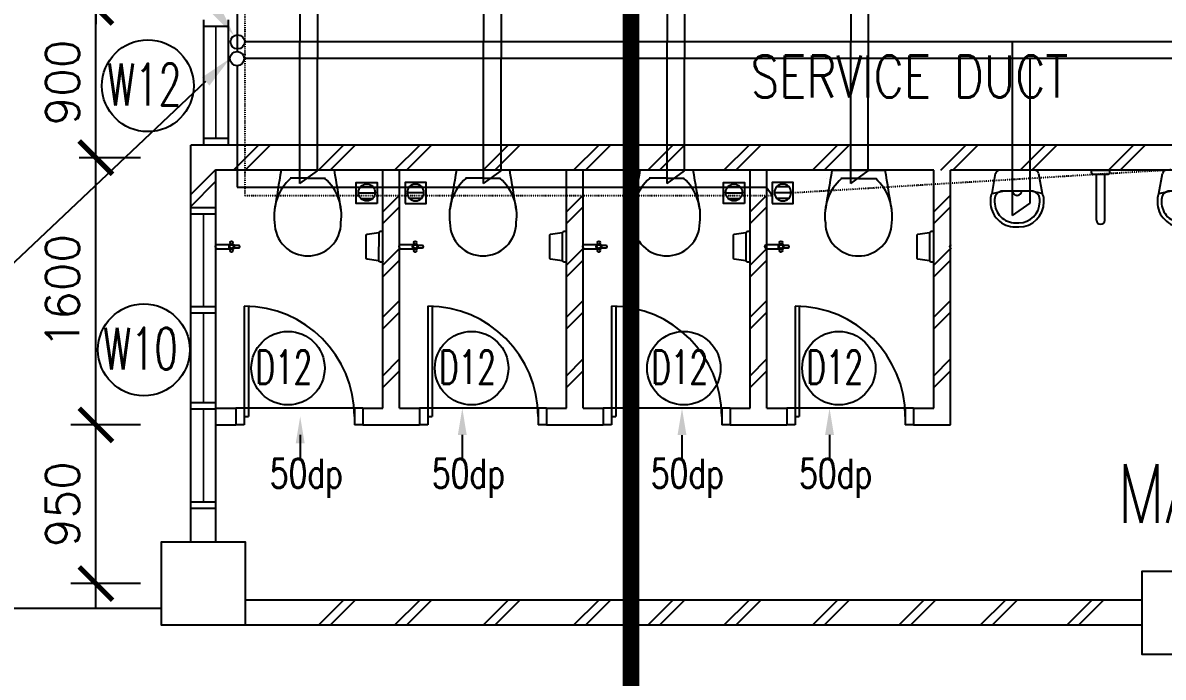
# Model space of a CAD drawing. Extents: x 2266480 to 2632177, y -858634 to -757244.
# Drawn here: x 2557468 to 2564299, y -790985 to -787067 of the extents above; entities that cross this region are included whole.
import ezdxf
from ezdxf.enums import TextEntityAlignment as Align

# ---------------------------------------------------------------- set-up
doc = ezdxf.new("R2010")
doc.units = 0
doc.header["$LTSCALE"] = 10
doc.header["$MEASUREMENT"] = 0
doc.linetypes.add('DIVIDE', pattern=[1.25, 0.5, -0.25, 0, -0.25, 0, -0.25])
doc.layers.get('0').update_dxf_attribs({"linetype": 'CONTINUOUS'})
doc.layers.get('DEFPOINTS').update_dxf_attribs({"linetype": 'CONTINUOUS'})
for name, color, linetype in [('-FF', 240, 'CONTINUOUS'), ('COL', 3, 'CONTINUOUS'), ('DIM', 7, 'CONTINUOUS'), ('DR', 7, 'CONTINUOUS'), ('FIT', 5, 'CONTINUOUS'), ('FITT', 5, 'CONTINUOUS'), ('H', 1, 'CONTINUOUS'), ('hatch', 7, 'CONTINUOUS'), ('PIPE', 5, 'DIVIDE'), ('PL', 5, 'CONTINUOUS'), ('SANI', 7, 'CONTINUOUS'), ('SP', 220, 'CONTINUOUS'), ('T25', 7, 'CONTINUOUS'), ('T50', 4, 'CONTINUOUS'), ('TEX', 2, 'CONTINUOUS'), ('txt', 7, 'CONTINUOUS'), ('VP', 100, 'CONTINUOUS'), ('WALL', 2, 'CONTINUOUS'), ('WIN', 5, 'CONTINUOUS'), ('WIN-T', 7, 'CONTINUOUS'), ('WP', 50, 'DIVIDE')]:
    doc.layers.add(name, color=color, linetype=linetype)
doc.styles.add('DIMTEXT', font='romans.shx', dxfattribs={"width": 0.8, "height": 400})
doc.styles.add('ROMANS', font='romans')
doc.styles.get("Standard").update_dxf_attribs({"font": 'ROMANS.SHX'})
doc.dimstyles.new('STANDARD$0', dxfattribs={"dimscale": 0, "dimtxt": 8, "dimasz": 6, "dimexe": 1, "dimexo": 1, "dimgap": 3, "dimtad": 1, "dimdec": 0, "dimlfac": -1, "dimrnd": 1, "dimzin": 0, "dimdsep": 46, "dimtxsty": 'Standard', "dimcen": 0, "dimclrd": 5, "dimclre": 250, "dimadec": 0, "dimazin": 0, "dimtfac": 1, "dimtdec": 4, "dimtofl": 0, "dimtmove": 0, "dimatfit": 3, "dimfxl": 1, "dimtolj": 1, "dimtzin": 0, "dimarcsym": 0})

# ---------------------------------------------------------------- blocks, each defined once
blk = doc.blocks.new('_ARCHTICK')
at = {"color": 0, "linetype": 'ByBlock', "const_width": 0.15}
blk.add_lwpolyline([(-0.5, -0.5), (0.5, 0.5)], dxfattribs=at)
blk = doc.blocks.new('*D178')
at = {"layer": 'DEFPOINTS', "color": 0, "transparency": 16777216}
for p in [(2557905.5, -789474.1), (2558272, -789474.1), (2558272, -790424.1)]:
    blk.add_point(p, dxfattribs=at)
at = {"layer": 'DIM', "color": 7, "lineweight": -2, "transparency": 16777216}
for p, q in [((2557905.5, -790574.1), (2557905.5, -789324.1)), ((2558122, -789474.1), (2557755.5, -789474.1)), ((2558122, -790424.1), (2557755.5, -790424.1))]:
    blk.add_line(p, q, dxfattribs=at)
at = {"layer": 'DIM', "color": 7, "lineweight": -2, "transparency": 16777216, "xscale": 200, "yscale": 200, "zscale": 200}
for p, rotation in [((2557905.5, -789474.1), 90), ((2557905.5, -790424.1), 270)]:
    blk.add_blockref('_ARCHTICK', p, dxfattribs=dict(at, rotation=rotation))
at = {"layer": 'DIM', "color": 7, "transparency": 16777216, "insert": (2557705.5, -789949.1), "char_height": 200, "attachment_point": 5, "rotation": 90, "style": 'ROMANS'}
blk.add_mtext('\\A1;950', dxfattribs=at)
blk = doc.blocks.new('*D341')
at = {"layer": 'DEFPOINTS', "color": 0, "transparency": 16777216}
for p in [(2557905.5, -787874.1), (2558272, -787874.1), (2558272, -789474.1)]:
    blk.add_point(p, dxfattribs=at)
at = {"layer": 'DIM', "color": 7, "lineweight": -2, "transparency": 16777216}
for p, q in [((2557905.5, -789574.1), (2557905.5, -787774.1)), ((2558172, -787874.1), (2557805.5, -787874.1)), ((2558172, -789474.1), (2557805.5, -789474.1))]:
    blk.add_line(p, q, dxfattribs=at)
at = {"layer": 'DIM', "color": 7, "lineweight": -2, "transparency": 16777216, "xscale": 200, "yscale": 200, "zscale": 200}
for p, rotation in [((2557905.5, -787874.1), 90), ((2557905.5, -789474.1), 270)]:
    blk.add_blockref('_ARCHTICK', p, dxfattribs=dict(at, rotation=rotation))
at = {"layer": 'DIM', "color": 7, "transparency": 16777216, "insert": (2557705.5, -788674.1), "char_height": 200, "attachment_point": 5, "rotation": 90, "style": 'ROMANS'}
blk.add_mtext('\\A1;1600', dxfattribs=at)
blk = doc.blocks.new('*D342')
at = {"layer": 'DEFPOINTS', "color": 0, "transparency": 16777216}
for p in [(2557905.5, -786974.1), (2558272, -786974.1), (2558272, -787874.1)]:
    blk.add_point(p, dxfattribs=at)
at = {"layer": 'DIM', "color": 7, "lineweight": -2, "transparency": 16777216}
for p, q in [((2557905.5, -787974.1), (2557905.5, -786874.1)), ((2558172, -786974.1), (2557805.5, -786974.1)), ((2558172, -787874.1), (2557805.5, -787874.1))]:
    blk.add_line(p, q, dxfattribs=at)
at = {"layer": 'DIM', "color": 7, "lineweight": -2, "transparency": 16777216, "xscale": 200, "yscale": 200, "zscale": 200}
for p, rotation in [((2557905.5, -786974.1), 90), ((2557905.5, -787874.1), 270)]:
    blk.add_blockref('_ARCHTICK', p, dxfattribs=dict(at, rotation=rotation))
at = {"layer": 'DIM', "color": 7, "transparency": 16777216, "insert": (2557705.5, -787424.1), "char_height": 200, "attachment_point": 5, "rotation": 90, "style": 'ROMANS'}
blk.add_mtext('\\A1;900', dxfattribs=at)
blk = doc.blocks.new('*D343')
at = {"layer": 'DEFPOINTS', "color": 0, "transparency": 16777216}
for p in [(2557905.5, -789474.1), (2558272, -789474.1), (2558272, -790424.1)]:
    blk.add_point(p, dxfattribs=at)
at = {"layer": 'DIM', "color": 7, "lineweight": -2, "transparency": 16777216}
for p, q in [((2557905.5, -790524.1), (2557905.5, -789374.1)), ((2558172, -789474.1), (2557805.5, -789474.1)), ((2558172, -790424.1), (2557805.5, -790424.1))]:
    blk.add_line(p, q, dxfattribs=at)
at = {"layer": 'DIM', "color": 7, "lineweight": -2, "transparency": 16777216, "xscale": 200, "yscale": 200, "zscale": 200}
for p, rotation in [((2557905.5, -789474.1), 90), ((2557905.5, -790424.1), 270)]:
    blk.add_blockref('_ARCHTICK', p, dxfattribs=dict(at, rotation=rotation))
at = {"layer": 'DIM', "color": 7, "transparency": 16777216, "insert": (2557705.5, -789949.1), "char_height": 200, "attachment_point": 5, "rotation": 90, "style": 'ROMANS'}
blk.add_mtext('\\A1;950', dxfattribs=at)
blk = doc.blocks.new('100FT')
at = {"layer": 'PIPE', "linetype": 'Continuous'}
blk.add_circle((0, 0), 50, dxfattribs=at)
at = {"layer": 'WP', "linetype": 'Continuous'}
for p, q in [((-37.1, 33.5), (37.1, 33.5)), ((-49.9, -2.7), (49.9, -2.7)), ((-34, -36.7), (34, -36.7))]:
    blk.add_line(p, q, dxfattribs=at)
blk = doc.blocks.new('A$C7CE3714C')
at = {"layer": 'FIT'}
blk.add_lwpolyline([(0, 0), (126, 0), (126, 126), (0, 126)], close=True, dxfattribs=at)
at = {"layer": 'FIT', "xscale": -1}
blk.add_blockref('100FT', (63, 65.7), dxfattribs=at)
blk = doc.blocks.new('*D344')
at = {"layer": 'DEFPOINTS', "color": 0, "transparency": 16777216}
for p in [(2558272, -785374.1), (2557905.5, -786974.1), (2558272, -786974.1)]:
    blk.add_point(p, dxfattribs=at)
at = {"layer": 'DIM', "color": 7, "lineweight": -2, "transparency": 16777216}
for p, q in [((2557905.5, -785274.1), (2557905.5, -787074.1)), ((2558172, -785374.1), (2557805.5, -785374.1)), ((2558172, -786974.1), (2557805.5, -786974.1))]:
    blk.add_line(p, q, dxfattribs=at)
at = {"layer": 'DIM', "color": 7, "lineweight": -2, "transparency": 16777216, "xscale": 200, "yscale": 200, "zscale": 200}
for p, rotation in [((2557905.5, -785374.1), 90), ((2557905.5, -786974.1), 270)]:
    blk.add_blockref('_ARCHTICK', p, dxfattribs=dict(at, rotation=rotation))
at = {"layer": 'DIM', "color": 7, "transparency": 16777216, "insert": (2557705.5, -786174.1), "char_height": 200, "attachment_point": 5, "rotation": 90, "style": 'ROMANS'}
blk.add_mtext('\\A1;1600', dxfattribs=at)
blk = doc.blocks.new('UR1')
for p, q in [((104.2, 0), (-104.2, 0)), ((-150.5, -138.5), (-128.8, -20.5)), ((128.8, -20.5), (150.5, -138.5)), ((-150.5, -138.5), (-85, -125)), ((85, -125), (-85, -125)), ((150.5, -138.5), (85, -125)), ((-160, -175), (-160, -190)), ((-135, -175), (-135, -190)), ((135, -190), (135, -175)), ((160, -190), (160, -175)), ((-10, -315), (10, -315)), ((-10, -340), (10, -340))]:
    blk.add_line(p, q)
for centre, radius, start, end in [((-104.2, -25), 25, 90, 169.56252), ((104.2, -25), 25, 10.43748, 90), ((-85, -175), 50, 90, 180), ((0, -125), 26.1, 180, 0), ((85, -175), 50, 0, 90), ((-85, -175), 75, 150.86439, 180), ((-10, -190), 150, 180, 270), ((-10, -190), 125, 180, 270), ((10, -190), 125, 270, 0), ((10, -190), 150, 270, 0), ((85, -175), 75, 0, 29.13561)]:
    blk.add_arc(centre, radius, start, end)
blk = doc.blocks.new('234')
at = {"layer": 'DR', "color": 1}
for p, q in [((2285264.4, -784764.1), (2285264.4, -785474.1)), ((2285289.4, -784764.6), (2285289.4, -785424.1)), ((2285214.4, -785374.1), (2285214.4, -785474.1)), ((2285264.4, -785374.1), (2285214.4, -785374.1)), ((2285264.4, -785374.1), (2285264.4, -785474.1)), ((2285924.4, -785374.1), (2285264.4, -785374.1)), ((2285264.4, -785424.1), (2285289.4, -785424.1)), ((2285974.4, -785374.1), (2285924.4, -785374.1)), ((2285924.4, -785374.1), (2285924.4, -785474.1)), ((2285974.4, -785374.1), (2285974.4, -785474.1)), ((2285264.4, -785474.1), (2285214.4, -785474.1)), ((2285974.4, -785474.1), (2285924.4, -785474.1))]:
    blk.add_line(p, q, dxfattribs=at)
blk.add_arc((2285264.4, -785424.1), 660, 0, 90, dxfattribs=at)

msp = doc.modelspace()

# ---------------------------------------------------------------- linework, layer by layer
at = {"color": 0}
for p, q in [((2563869.5, -787964.1), (2563869.5, -787949.1)), ((2563869.5, -787949.1), (2563979.5, -787949.1)), ((2563979.5, -787964.1), (2563979.5, -787949.1)), ((2563969.5, -787974.1), (2563879.5, -787974.1)), ((2563969.5, -787974.1), (2563879.5, -787974.1)), ((2563899.5, -788248.1), (2563899.5, -787974.1)), ((2563899.5, -788248.1), (2563899.5, -787974.1)), ((2563949.5, -788248.1), (2563949.5, -787974.1)), ((2563949.5, -788248.1), (2563949.5, -787974.1))]:
    msp.add_line(p, q, dxfattribs=at)
for centre, radius, start, end in [((2563879.5, -787964.1), 10, 180, 270), ((2563879.5, -787964.1), 10, 180, 270), ((2563969.5, -787964.1), 10, 270, 0), ((2563969.5, -787964.1), 10, 270, 0), ((2563924.5, -788248.1), 25, 180, 0)]:
    msp.add_arc(centre, radius, start, end, dxfattribs=at)
at = {"layer": 'COL', "color": 0}
for points in [[(2558299.5, -790174.1), (2558799.5, -790174.1), (2558799.5, -790674.1), (2558299.5, -790674.1)], [(2558299.5, -790674.1), (2558299.5, -790174.1), (2558799.5, -790174.1), (2558799.5, -790674.1)], [(2564924.5, -790849.1), (2564174.5, -790849.1), (2564174.5, -790349.1), (2564924.5, -790349.1)]]:
    msp.add_lwpolyline(points, close=True, dxfattribs=at)
at = {"layer": 'FITT', "color": 0}
for p, q in [((2558630, -788394.1), (2558706.3, -788394.1)), ((2558630, -788419.1), (2558706.4, -788419.1)), ((2558713.6, -788389.8), (2558713.6, -788396.6)), ((2558713.6, -788416.5), (2558713.6, -788423.3)), ((2558723.6, -788389.8), (2558723.6, -788396.6)), ((2558723.6, -788416.5), (2558723.6, -788423.3)), ((2559730, -788394.1), (2559806.3, -788394.1)), ((2559730, -788419.1), (2559806.4, -788419.1)), ((2559813.6, -788389.8), (2559813.6, -788396.6)), ((2559813.6, -788416.5), (2559813.6, -788423.3)), ((2559823.6, -788389.8), (2559823.6, -788396.6)), ((2559823.6, -788416.5), (2559823.6, -788423.3)), ((2560830, -788394.1), (2560906.3, -788394.1)), ((2560830, -788419.1), (2560906.4, -788419.1)), ((2560913.6, -788389.8), (2560913.6, -788396.6)), ((2560913.6, -788416.5), (2560913.6, -788423.3)), ((2560923.6, -788389.8), (2560923.6, -788396.6)), ((2560923.6, -788416.5), (2560923.6, -788423.3)), ((2561921.2, -788394.1), (2561997.6, -788394.1)), ((2561921.2, -788419.1), (2561997.6, -788419.1)), ((2562004.8, -788389.8), (2562004.8, -788396.6)), ((2562004.8, -788416.5), (2562004.8, -788423.3)), ((2562014.8, -788389.8), (2562014.8, -788396.6)), ((2562014.8, -788416.5), (2562014.8, -788423.3))]:
    msp.add_line(p, q, dxfattribs=at)
at = {"layer": 'FITT', "color": 0, "elevation": 0}
for points in [[(2558734.4, -788414.1), (2558761.1, -788414, 1), (2558761.1, -788399), (2558734.4, -788399.1)], [(2559834.4, -788414.1), (2559861.1, -788414, 1), (2559861.1, -788399), (2559834.4, -788399.1)], [(2560934.4, -788414.1), (2560961.1, -788414, 1), (2560961.1, -788399), (2560934.4, -788399.1)], [(2562025.6, -788414.1), (2562052.3, -788414, 1), (2562052.3, -788399), (2562025.6, -788399.1)]]:
    msp.add_lwpolyline(points, format="xyb", dxfattribs=at)
at = {"layer": 'FITT', "color": 0}
for centre, radius in [((2558718.6, -788382.8), 8.61), ((2559818.6, -788382.8), 8.61), ((2560918.6, -788382.8), 8.61), ((2562009.8, -788382.8), 8.61), ((2558718.6, -788406.6), 11.1), ((2558718.6, -788430.3), 8.61), ((2559818.6, -788406.6), 11.1), ((2559818.6, -788430.3), 8.61), ((2560918.6, -788406.6), 11.1), ((2560918.6, -788430.3), 8.61), ((2562009.8, -788406.6), 11.1), ((2562009.8, -788430.3), 8.61)]:
    msp.add_circle(centre, radius, dxfattribs=at)
for centre, radius, start, end in [((2558633.2, -788406.6), 12.9, 104.6714, 255.39645), ((2558718.6, -788406.6), 17.5, 106.78275, 253.2851), ((2558718.6, -788406.6), 17.5, 286.78275, 73.2851), ((2559733.2, -788406.6), 12.9, 104.6714, 255.39645), ((2559818.6, -788406.6), 17.5, 106.78275, 253.2851), ((2559818.6, -788406.6), 17.5, 286.78275, 73.2851), ((2560833.2, -788406.6), 12.9, 104.6714, 255.39645), ((2560918.6, -788406.6), 17.5, 106.78275, 253.2851), ((2560918.6, -788406.6), 17.5, 286.78275, 73.2851), ((2561924.5, -788406.6), 12.9, 104.6714, 255.39645), ((2562009.8, -788406.6), 17.5, 106.78275, 253.2851), ((2562009.8, -788406.6), 17.5, 286.78275, 73.2851), ((2563033.2, -788406.6), 12.9, 104.6714, 255.39645)]:
    msp.add_arc(centre, radius, start, end, dxfattribs=at)
at = {"layer": 'H', "color": 0}
for p, q in [((2558729.7, -787949.1), (2558879.7, -787799.1)), ((2558800.4, -787949.1), (2558950.4, -787799.1)), ((2559238.6, -787949.1), (2559388.6, -787799.1)), ((2559309.3, -787949.1), (2559459.3, -787799.1)), ((2559695.4, -787949.1), (2559845.4, -787799.1)), ((2559766.2, -787949.1), (2559916.2, -787799.1)), ((2560224.9, -787949.1), (2560374.9, -787799.1)), ((2560295.6, -787949.1), (2560445.6, -787799.1)), ((2560767.6, -787949.1), (2560917.6, -787799.1)), ((2560838.3, -787949.1), (2560988.3, -787799.1)), ((2561211.6, -787949.1), (2561361.6, -787799.1)), ((2561282.3, -787949.1), (2561432.3, -787799.1)), ((2561668.4, -787949.1), (2561818.4, -787799.1)), ((2561739.1, -787949.1), (2561889.1, -787799.1)), ((2562197.9, -787949.1), (2562347.9, -787799.1)), ((2562268.6, -787949.1), (2562418.6, -787799.1)), ((2562967.6, -787949.1), (2563117.6, -787799.1)), ((2563038.3, -787949.1), (2563188.3, -787799.1)), ((2563442.2, -787949.1), (2563592.2, -787799.1)), ((2563512.9, -787949.1), (2563662.9, -787799.1)), ((2563971.7, -787949.1), (2564121.7, -787799.1)), ((2564042.4, -787949.1), (2564192.4, -787799.1)), ((2558474.5, -788094.9), (2558624.5, -787944.9)), ((2558474.5, -788165.6), (2558624.5, -788015.6)), ((2559624.5, -788197.7), (2559724.5, -788097.7)), ((2560724.5, -788197.7), (2560824.5, -788097.7)), ((2561824.5, -788197.7), (2561924.5, -788097.7)), ((2562924.5, -788197.7), (2563024.5, -788097.7)), ((2559624.5, -788268.4), (2559724.5, -788168.4)), ((2560724.5, -788268.4), (2560824.5, -788168.4)), ((2561824.5, -788268.4), (2561924.5, -788168.4)), ((2562924.5, -788268.4), (2563024.5, -788168.4)), ((2559624.5, -788517.2), (2559724.5, -788417.2)), ((2560724.5, -788517.2), (2560824.5, -788417.2)), ((2561824.5, -788517.2), (2561924.5, -788417.2)), ((2562924.5, -788517.2), (2563024.5, -788417.2)), ((2559624.5, -788587.9), (2559724.5, -788487.9)), ((2560724.5, -788587.9), (2560824.5, -788487.9)), ((2561824.5, -788587.9), (2561924.5, -788487.9)), ((2562924.5, -788587.9), (2563024.5, -788487.9)), ((2559624.5, -788829), (2559724.5, -788729)), ((2560724.5, -788829), (2560824.5, -788729)), ((2561824.5, -788829), (2561924.5, -788729)), ((2562924.5, -788829), (2563024.5, -788729)), ((2559624.5, -788899.8), (2559724.5, -788799.8)), ((2560724.5, -788899.8), (2560824.5, -788799.8)), ((2561824.5, -788899.8), (2561924.5, -788799.8)), ((2562924.5, -788899.8), (2563024.5, -788799.8)), ((2559624.5, -789179.3), (2559724.5, -789079.3)), ((2560724.5, -789179.3), (2560824.5, -789079.3)), ((2561824.5, -789179.3), (2561924.5, -789079.3)), ((2562924.5, -789179.3), (2563024.5, -789079.3)), ((2559624.5, -789250.1), (2559724.5, -789150.1)), ((2560724.5, -789250.1), (2560824.5, -789150.1)), ((2561824.5, -789250.1), (2561924.5, -789150.1)), ((2562924.5, -789250.1), (2563024.5, -789150.1)), ((2559238.6, -790674.1), (2559388.6, -790524.1)), ((2559238.6, -790674.1), (2559388.6, -790524.1)), ((2559309.3, -790674.1), (2559459.3, -790524.1)), ((2559309.3, -790674.1), (2559459.3, -790524.1)), ((2559695.4, -790674.1), (2559845.4, -790524.1)), ((2559695.4, -790674.1), (2559845.4, -790524.1)), ((2559766.2, -790674.1), (2559916.2, -790524.1)), ((2559766.2, -790674.1), (2559916.2, -790524.1)), ((2560224.9, -790674.1), (2560374.9, -790524.1)), ((2560224.9, -790674.1), (2560374.9, -790524.1)), ((2560295.6, -790674.1), (2560445.6, -790524.1)), ((2560295.6, -790674.1), (2560445.6, -790524.1)), ((2560767.6, -790674.1), (2560917.6, -790524.1)), ((2560767.6, -790674.1), (2560917.6, -790524.1)), ((2560838.3, -790674.1), (2560988.3, -790524.1)), ((2560838.3, -790674.1), (2560988.3, -790524.1)), ((2561211.6, -790674.1), (2561361.6, -790524.1)), ((2561211.6, -790674.1), (2561361.6, -790524.1)), ((2561282.3, -790674.1), (2561432.3, -790524.1)), ((2561282.3, -790674.1), (2561432.3, -790524.1)), ((2561668.4, -790674.1), (2561818.4, -790524.1)), ((2561668.4, -790674.1), (2561818.4, -790524.1)), ((2561739.1, -790674.1), (2561889.1, -790524.1)), ((2561739.1, -790674.1), (2561889.1, -790524.1)), ((2562197.9, -790674.1), (2562347.9, -790524.1)), ((2562197.9, -790674.1), (2562347.9, -790524.1)), ((2562268.6, -790674.1), (2562418.6, -790524.1)), ((2562268.6, -790674.1), (2562418.6, -790524.1)), ((2562715.5, -790674.1), (2562865.5, -790524.1)), ((2562715.5, -790674.1), (2562865.5, -790524.1)), ((2562786.2, -790674.1), (2562936.2, -790524.1)), ((2562786.2, -790674.1), (2562936.2, -790524.1)), ((2563203.9, -790674.1), (2563353.9, -790524.1)), ((2563203.9, -790674.1), (2563353.9, -790524.1)), ((2563274.6, -790674.1), (2563424.6, -790524.1)), ((2563274.6, -790674.1), (2563424.6, -790524.1)), ((2563721.5, -790674.1), (2563871.5, -790524.1)), ((2563721.5, -790674.1), (2563871.5, -790524.1)), ((2563792.2, -790674.1), (2563942.2, -790524.1)), ((2563792.2, -790674.1), (2563942.2, -790524.1))]:
    msp.add_line(p, q, dxfattribs=at)
at = {"layer": 'hatch', "color": 0}
msp.add_lwpolyline([(2558299.5, -790574.1), (2558299.5, -790574.1), (2558299.5, -790574.1), (2555049.5, -790574.1), (2555049.5, -838674.1), (2557299.5, -838674.1)], dxfattribs=at)
at = {"layer": 'PL', "color": 0, "ltscale": 2, "const_width": 100}
for points in [[(2490693.6, -847288.2), (2561112, -847288.2), (2561112, -757293.9), (2490693.6, -757293.9)], [(2561112, -847288.2), (2632127.2, -847288.2), (2632127.2, -757293.9), (2561112, -757293.9)]]:
    msp.add_lwpolyline(points, close=True, dxfattribs=at)
at = {"layer": 'SANI', "color": 0}
for p, q in [((2559335, -787949.1), (2559015.3, -787949.1)), ((2560384.8, -787949.1), (2560065.1, -787949.1)), ((2561484.4, -787949.1), (2561164.7, -787949.1)), ((2562634.1, -787950.3), (2562314.4, -787950.3)), ((2558985.6, -787996.8), (2558985.6, -787996.8)), ((2559175.6, -787996.8), (2559070.1, -787996.8)), ((2559174.7, -787996.8), (2559280.2, -787996.8)), ((2559364.7, -787996.8), (2559364.7, -787996.8)), ((2560035.4, -787996.8), (2560035.4, -787996.8)), ((2560225.4, -787996.8), (2560119.9, -787996.8)), ((2560224.5, -787996.8), (2560330, -787996.8)), ((2560414.5, -787996.8), (2560414.5, -787996.8)), ((2561135, -787996.8), (2561135, -787996.8)), ((2561325, -787996.8), (2561219.5, -787996.8)), ((2561324.1, -787996.8), (2561429.6, -787996.8)), ((2561514.1, -787996.8), (2561514.1, -787996.8)), ((2562284.7, -787998.1), (2562284.7, -787998.1)), ((2562474.7, -787998.1), (2562369.2, -787998.1)), ((2562473.8, -787998.1), (2562579.3, -787998.1)), ((2559129.6, -789534.1), (2559129.6, -789680.4)), ((2560100.6, -789534.1), (2560100.6, -789680.4)), ((2561416.8, -789534.9), (2561416.8, -789681.2)), ((2562300.6, -789534.1), (2562300.6, -789680.4))]:
    msp.add_line(p, q, dxfattribs=at)
for points in [[(2559599.5, -788491.4), (2559529.8, -788481.5, -0.373687), (2559525.5, -788476.5), (2559525.7, -788336.4, -0.373687), (2559530, -788331.5), (2559599.7, -788321.7)], [(2559624.5, -788493.2), (2559624.5, -788320, 0.460184), (2559599.5, -788321.8)], [(2559599.7, -788321.8), (2559599.5, -788491.4, 0.565426), (2559627.6, -788488.8, 0.460184)], [(2560699.5, -788491.4), (2560629.8, -788481.5, -0.373687), (2560625.5, -788476.5), (2560625.7, -788336.4, -0.373687), (2560630, -788331.5), (2560699.7, -788321.7)], [(2560724.5, -788493.2), (2560724.5, -788320, 0.460184), (2560699.5, -788321.8)], [(2560699.7, -788321.8), (2560699.5, -788491.4, 0.565426), (2560727.6, -788488.8, 0.460184)], [(2561799.5, -788491.4), (2561729.8, -788481.5, -0.373687), (2561725.5, -788476.5), (2561725.7, -788336.4, -0.373687), (2561730, -788331.5), (2561799.7, -788321.7)], [(2561824.5, -788493.2), (2561824.5, -788320, 0.460184), (2561799.5, -788321.8)], [(2561799.7, -788321.8), (2561799.5, -788491.4, 0.565426), (2561827.6, -788488.8, 0.460184)], [(2562899.5, -788491.4), (2562829.8, -788481.5, -0.373687), (2562825.5, -788476.5), (2562825.7, -788336.4, -0.373687), (2562830, -788331.5), (2562899.7, -788321.7)], [(2562924.5, -788493.2), (2562924.5, -788320, 0.460184), (2562899.5, -788321.8)], [(2562899.7, -788321.8), (2562899.5, -788491.4, 0.565426), (2562927.6, -788488.8, 0.460184)]]:
    msp.add_lwpolyline(points, format="xyb", dxfattribs=at)
for centre, radius, start, end in [((2582944.8, -792023.6), 24273.9, 170.33681, 170.89893), ((2535405.5, -792023.6), 24273.9, 9.10107, 9.66319), ((2583994.6, -792023.6), 24273.9, 170.33681, 170.89893), ((2536455.3, -792023.6), 24273.9, 9.10107, 9.66319), ((2585094.2, -792023.6), 24273.9, 170.33681, 170.89893), ((2537554.9, -792023.6), 24273.9, 9.10107, 9.66319), ((2586243.9, -792024.9), 24273.9, 170.33681, 170.89893), ((2538704.6, -792024.9), 24273.9, 9.10107, 9.66319), ((2559270, -788219.3), 296.7, 131.76878, 188.34412), ((2559080.3, -788219.3), 296.7, 351.65588, 48.23122), ((2560319.8, -788219.3), 296.7, 131.76878, 188.34412), ((2560130.1, -788219.3), 296.7, 351.65588, 48.23122), ((2561419.4, -788219.3), 296.7, 131.76878, 188.34412), ((2561229.7, -788219.3), 296.7, 351.65588, 48.23122), ((2562569.1, -788220.6), 296.7, 131.76878, 188.34412), ((2562379.4, -788220.6), 296.7, 351.65588, 48.23122), ((2559173.9, -788264.1), 197.4, 179.51694, 271.02679), ((2559176.4, -788264.1), 197.4, 268.97321, 0.48306), ((2560223.7, -788264.1), 197.4, 179.51694, 271.02679), ((2560226.2, -788264.1), 197.4, 268.97321, 0.48306), ((2561323.3, -788264.1), 197.4, 179.51694, 271.02679), ((2561325.8, -788264.1), 197.4, 268.97321, 0.48306), ((2562473, -788265.3), 197.4, 179.51694, 271.02679), ((2562475.5, -788265.3), 197.4, 268.97321, 0.48306)]:
    msp.add_arc(centre, radius, start, end, dxfattribs=at)
for points in [[(2560073.9, -789534.1), (2560127.2, -789534.1), (2560100.6, -789374.1)], [(2561390.1, -789534.1), (2561443.4, -789534.1), (2561416.8, -789374.1)], [(2562273.9, -789534.1), (2562327.2, -789534.1), (2562300.6, -789374.1)], [(2559102.9, -789584.1), (2559156.3, -789584.1), (2559129.6, -789424.1)]]:
    msp.add_solid(points, dxfattribs=at)
at = {"layer": 'SP', "color": 0}
for p, q in [((2559127.4, -786814.1), (2559127.4, -787180.8)), ((2560227.4, -786823.3), (2560227.4, -787180.8)), ((2561327.4, -786823.3), (2561327.4, -787180.8)), ((2562427.4, -786823.3), (2562427.4, -787180.8)), ((2569548.8, -787180.8), (2558797.2, -787180.8)), ((2559127.4, -788028.4), (2559127.4, -787180.8)), ((2560227.4, -788028.4), (2560227.4, -787180.8)), ((2561327.4, -788028.4), (2561327.4, -787180.8)), ((2562427.4, -788028.4), (2562427.4, -787180.8)), ((2563396.6, -788220.6), (2563396.6, -787180.8))]:
    msp.add_line(p, q, dxfattribs=at)
msp.add_circle((2558754.8, -787180.8), 42.4, dxfattribs=at)
msp.add_solid([(2558645.7, -786961.3), (2558591.3, -786999.8), (2558734, -787143.8)], dxfattribs=at)
at = {"layer": 'VP', "color": 0}
for p, q in [((2558751.1, -786737.9), (2558751.1, -787238.4)), ((2559232.6, -786889), (2559232.6, -787280.8)), ((2560332.6, -786898.2), (2560332.6, -787280.8)), ((2561432.6, -786898.2), (2561432.6, -787280.8)), ((2562532.6, -786898.2), (2562532.6, -787280.8)), ((2569654, -787280.8), (2558793.4, -787280.8)), ((2559232.6, -787953.5), (2559232.6, -787280.8)), ((2560332.6, -787953.5), (2560332.6, -787280.8)), ((2561432.6, -787953.5), (2561432.6, -787280.8)), ((2562532.6, -787953.5), (2562532.6, -787280.8)), ((2563501.7, -788145.7), (2563501.7, -787280.8)), ((2558751.1, -787323.1), (2558751.1, -788050.8)), ((2558563.2, -787418), (2557138, -788762.5)), ((2559127.4, -788028.4), (2559232.6, -787953.5)), ((2560227.4, -788028.4), (2560332.6, -787953.5)), ((2561327.4, -788028.4), (2561432.6, -787953.5)), ((2562427.4, -788028.4), (2562532.6, -787953.5)), ((2558751.1, -788050.8), (2561921.8, -788050.8)), ((2561957.5, -788100.8), (2561921.8, -788050.8)), ((2563396.6, -788220.6), (2563501.7, -788145.7))]:
    msp.add_line(p, q, dxfattribs=at)
msp.add_circle((2558751.1, -787280.8), 42.4, dxfattribs=at)
msp.add_solid([(2558540.3, -787393.7), (2558586.1, -787442.2), (2558708.7, -787280.8)], dxfattribs=at)
at = {"layer": 'WALL', "color": 0}
for p, q in [((2558474.5, -788174.1), (2558474.5, -787799.1)), ((2568249.5, -787799.1), (2558474.5, -787799.1)), ((2558624.5, -788174.1), (2558624.5, -787949.1)), ((2562924.5, -787949.1), (2558624.5, -787949.1)), ((2559624.5, -789374.1), (2559624.5, -787949.1)), ((2559724.5, -789374.1), (2559724.5, -787949.1)), ((2560724.5, -789374.1), (2560724.5, -787949.1)), ((2560824.5, -789374.1), (2560824.5, -787949.1)), ((2561824.5, -789374.1), (2561824.5, -787949.1)), ((2561924.5, -789374.1), (2561924.5, -787949.1)), ((2562924.5, -789374.1), (2562924.5, -787949.1)), ((2568099.5, -787949.1), (2563024.5, -787949.1)), ((2563024.5, -789474.1), (2563024.5, -787949.1)), ((2558624.5, -788174.1), (2558474.5, -788174.1)), ((2558624.5, -789374.1), (2558744.5, -789374.1)), ((2559504.5, -789374.1), (2559624.5, -789374.1)), ((2559724.5, -789374.1), (2559844.5, -789374.1)), ((2560604.5, -789374.1), (2560724.5, -789374.1)), ((2560824.5, -789374.1), (2560944.5, -789374.1)), ((2561704.5, -789374.1), (2561824.5, -789374.1)), ((2561924.5, -789374.1), (2562044.5, -789374.1)), ((2562804.5, -789374.1), (2562924.5, -789374.1)), ((2558624.5, -789474.1), (2558744.5, -789474.1)), ((2559504.5, -789474.1), (2559624.5, -789474.1)), ((2559624.5, -789474.1), (2559724.5, -789474.1)), ((2559724.5, -789474.1), (2559844.5, -789474.1)), ((2560604.5, -789474.1), (2560724.5, -789474.1)), ((2560724.5, -789474.1), (2560824.5, -789474.1)), ((2560824.5, -789474.1), (2560944.5, -789474.1)), ((2561704.5, -789474.1), (2561824.5, -789474.1)), ((2561824.5, -789474.1), (2561924.5, -789474.1)), ((2561924.5, -789474.1), (2562044.5, -789474.1)), ((2562804.5, -789474.1), (2562924.5, -789474.1)), ((2562924.5, -789474.1), (2563024.5, -789474.1)), ((2558474.5, -790174.1), (2558474.5, -789974.1)), ((2558624.5, -789974.1), (2558474.5, -789974.1)), ((2558624.5, -790174.1), (2558624.5, -789974.1)), ((2564174.5, -790524.1), (2558799.5, -790524.1)), ((2564174.5, -790674.1), (2558799.5, -790674.1))]:
    msp.add_line(p, q, dxfattribs=at)
at = {"layer": 'WIN', "color": 0}
for p, q in [((2558549.5, -787049.1), (2558549.5, -787799.1)), ((2558699.5, -787799.1), (2558699.5, -787049.1)), ((2558699.5, -787089.1), (2558549.5, -787089.1)), ((2558699.5, -787759.1), (2558549.5, -787759.1)), ((2558474.5, -789974.1), (2558474.5, -788174.1)), ((2558624.5, -788212.1), (2558474.5, -788212.1)), ((2558624.5, -789974.1), (2558624.5, -788174.1)), ((2558624.5, -788767.8), (2558474.5, -788767.8)), ((2558624.5, -788805.8), (2558474.5, -788805.8)), ((2558624.5, -789342.4), (2558474.5, -789342.4)), ((2558624.5, -789380.4), (2558474.5, -789380.4)), ((2558624.5, -789936.1), (2558474.5, -789936.1))]:
    msp.add_line(p, q, dxfattribs=at)
at = {"layer": 'WIN', "color": 0, "const_width": 10, "flags": 128}
for points in [[(2558624.5, -787759.1), (2558624.5, -787089.1)], [(2558549.5, -788767.8), (2558549.5, -788212.1)], [(2558549.5, -789342.4), (2558549.5, -788805.8)], [(2558549.5, -789936.1), (2558549.5, -789380.4)]]:
    msp.add_lwpolyline(points, dxfattribs=at)
at = {"layer": 'WIN-T', "color": 0}
for centre, radius in [((2558216.6, -787443.3, 0), 275), ((2558192.9, -789024.7, 0), 275), ((2559056.6, -789134.3), 220), ((2560156.6, -789134.3), 220), ((2561427.9, -789134.3), 220), ((2562356.6, -789134.3), 220)]:
    msp.add_circle(centre, radius, dxfattribs=at)
at = {"layer": 'WP', "color": 0}
for p, q in [((2558797.2, -786787.9), (2558797.2, -788100.8)), ((2565549.5, -787874.1), (2562083.5, -788085.3)), ((2558797.2, -788100.8), (2561957.5, -788100.8))]:
    msp.add_line(p, q, dxfattribs=at)

# ---------------------------------------------------------------- block references
at = {"layer": '-FF', "color": 0}
for p in [(273530.1, -4000), (274630.1, -4000), (275730.1, -4000), (276830.1, -4000)]:
    msp.add_blockref('234', p, dxfattribs=at)
at = {"layer": 'DIM', "color": 0, "rotation": 4.268868231257969e-07}
for p in [(2563424.5, -787949.1), (2563424.5, -787949.1), (2564424.5, -787949.1), (2564424.5, -787949.1)]:
    msp.add_blockref('UR1', p, dxfattribs=at)
at = {"layer": 'T25', "color": 0, "xscale": -1}
for p in [(2559591.4, -788148.3), (2559591.4, -788148.3), (2561791.4, -788148.3), (2561791.4, -788148.3)]:
    msp.add_blockref('A$C7CE3714C', p, dxfattribs=at)
at = {"layer": 'T25', "color": 0}
for p in [(2559757.5, -788148.3), (2559757.5, -788148.3), (2561957.5, -788148.3), (2561957.5, -788148.3)]:
    msp.add_blockref('A$C7CE3714C', p, dxfattribs=at)

# ---------------------------------------------------------------- texts
at = {"layer": 'T50', "color": 0, "style": 'DIMTEXT', "width": 0.8}
msp.add_text('MALE TOILET', height=350, dxfattribs=at).set_placement((2565175.1, -789884.5, 3887.4), align=Align.MIDDLE)
at = {"layer": 'TEX', "color": 0, "ltscale": 0.5, "style": 'ROMANS', "width": 0.75}
for p in [(2558947.5, -789851.7), (2559918.5, -789851.7), (2561230, -789851.7), (2562118.5, -789851.7)]:
    msp.add_text('50dp', height=175, dxfattribs=at).set_placement(p)
at = {"layer": 'txt', "color": 0, "ltscale": 10, "style": 'ROMANS', "width": 0.8}
msp.add_text('SERVICE DUCT', height=250, dxfattribs=at).set_placement((2562779.4, -787388.1, 3887.4), align=Align.MIDDLE)
at = {"layer": 'WIN-T', "color": 0, "style": 'ROMANS', "width": 0.65}
for s, height, p in [('W12', 250, (2557973.5, -787560.7, 0)), ('W10', 250, (2557949.9, -789142, 0)), ('D12', 200, (2558862.2, -789228.2)), ('D12', 200, (2559962.2, -789228.2)), ('D12', 200, (2561233.5, -789228.2)), ('D12', 200, (2562162.2, -789228.2))]:
    msp.add_text(s, height=height, dxfattribs=at).set_placement(p)

# ---------------------------------------------------------------- dimensions: what is measured, and where the dimension line sits
at = {"layer": 'DIM', "color": 0}
for base, p1, p2, angle, override, picture, middle in [((2557905.5, -786974.1), (2558272, -785374.1), (2558272, -786974.1), 270, {"dimscale": 100, "dimtxt": 2, "dimasz": 2, "dimgap": 1, "dimtxsty": 'ROMANS', "dimblk": 'ARCHTICK', "dimdle": 1, "dimclrd": 7, "dimclre": 7, "dimclrt": 7, "dimtdec": 0, "dimtmove": 2}, '*D344', (2557705.5, -786174.1)), ((2557905.5, -786974.1), (2558272, -787874.1), (2558272, -786974.1), 90, {"dimscale": 100, "dimtxt": 2, "dimasz": 2, "dimgap": 1, "dimtxsty": 'ROMANS', "dimblk": 'ARCHTICK', "dimdle": 1, "dimclrd": 7, "dimclre": 7, "dimclrt": 7, "dimtdec": 0, "dimtmove": 2}, '*D342', (2557705.5, -787424.1)), ((2557905.5, -787874.1), (2558272, -789474.1), (2558272, -787874.1), 90, {"dimscale": 100, "dimtxt": 2, "dimasz": 2, "dimgap": 1, "dimtxsty": 'ROMANS', "dimblk": 'ARCHTICK', "dimdle": 1, "dimclrd": 7, "dimclre": 7, "dimclrt": 7, "dimtdec": 0, "dimtmove": 2}, '*D341', (2557705.5, -788674.1)), ((2557905.5, -789474.1), (2558272, -790424.1), (2558272, -789474.1), 90, {"dimscale": 100, "dimtxt": 2, "dimasz": 2, "dimexe": 1.5, "dimexo": 1.5, "dimgap": 1, "dimtxsty": 'ROMANS', "dimblk": 'ARCHTICK', "dimdle": 1.5, "dimclrd": 7, "dimclre": 7, "dimclrt": 7, "dimtdec": 0, "dimtmove": 2}, '*D178', (2557705.5, -789949.1)), ((2557905.5, -789474.1), (2558272, -790424.1), (2558272, -789474.1), 90, {"dimscale": 100, "dimtxt": 2, "dimasz": 2, "dimgap": 1, "dimtxsty": 'ROMANS', "dimblk": 'ARCHTICK', "dimdle": 1, "dimclrd": 7, "dimclre": 7, "dimclrt": 7, "dimtdec": 0, "dimtmove": 2}, '*D343', (2557705.5, -789949.1))]:
    dim = msp.add_linear_dim(base=base, p1=p1, p2=p2, angle=angle, dimstyle='STANDARD$0', override=override, dxfattribs=at)
    dim.commit()
    dim.dimension.update_dxf_attribs({"geometry": picture, "text_midpoint": middle})

doc.saveas('drawing.dxf')
